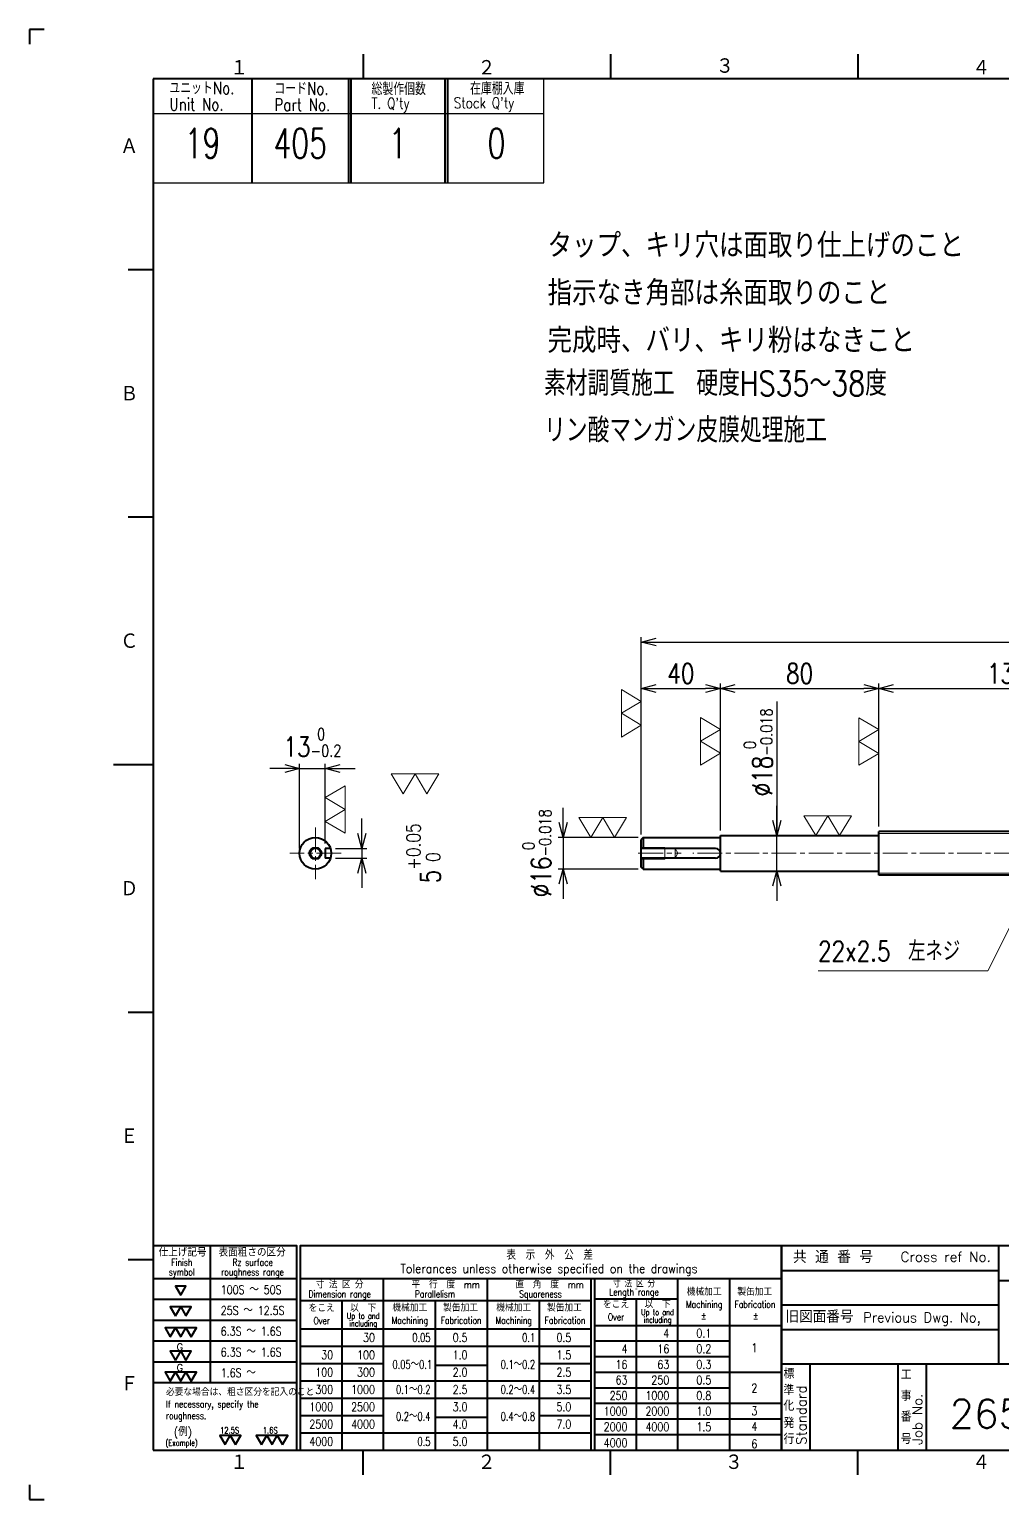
# Model space of a CAD drawing. Header units: millimetres. Extents: x 0 to 1050, y 0 to 742.
# Drawn here: x 0 to 492, y 0 to 742 of the extents above; entities that cross this region are included whole.
import ezdxf
from ezdxf.enums import TextEntityAlignment as Align

# ---------------------------------------------------------------- set-up
doc = ezdxf.new("R2010")
doc.units = ezdxf.units.MM
doc.header["$LTSCALE"] = 2.5
doc.linetypes.add('GEN7A', pattern=[7.5, 5, -0.75, 1, -0.75])
doc.linetypes.add('HIDDEN2', pattern=[3.5, 2, -1.5])
doc.layers.get('0').update_dxf_attribs({"lineweight": 20})
doc.layers.get('DEFPOINTS').update_dxf_attribs({"color": 253})
for name, color, linetype, lineweight in [('2', 5, 'Continuous', 40), ('3A', 6, 'HIDDEN2', 20), ('4', 3, 'Continuous', 13), ('5', 3, 'Continuous', 13), ('6', 7, 'Continuous', 50), ('7A', 4, 'GEN7A', 13), ('8', 1, 'Continuous', 13), ('WAKU', 7, 'Continuous', 40)]:
    doc.layers.add(name, color=color, linetype=linetype, lineweight=lineweight)
doc.layers.add('RAHM2', color=1, linetype='Continuous')
doc.styles.add('DIMENSION', font='romans.shx', dxfattribs={"width": 0.8, "bigfont": 'extfont2.shx'})
doc.styles.get("Standard").update_dxf_attribs({"font": 'romans.shx', "width": 0.8, "bigfont": 'extfont2.shx'})
doc.dimstyles.new('GEN-ISO$0', dxfattribs={"dimtxt": 4, "dimasz": 3, "dimexe": 1, "dimexo": 1, "dimgap": 1, "dimtad": 3, "dimrnd": 0.01, "dimdsep": 46, "dimtxsty": 'Standard', "dimblk": 'OPEN30', "dimcen": 0, "dimclrt": 7, "dimazin": 2, "dimtp": 0.1, "dimtm": 0.1, "dimtfac": 0.6, "dimtmove": 2, "dimatfit": 3, "dimldrblk": 'OPEN30', "dimfxl": 1, "dimarcsym": 0})

# ---------------------------------------------------------------- blocks, each defined once
blk = doc.blocks.new('注釈')
at = {"layer": '6', "width": 0.9}
for s, p in [('タップ、キリ穴は面取り仕上げのこと', (0, 19.2)), ('指示なき角部は糸面取りのこと', (0, 9.6)), ('完成時、バリ、キリ粉はなきこと', (0, 0))]:
    blk.add_text(s, height=5, dxfattribs=at).set_placement(p)
blk = doc.blocks.new('A3部品図')
at = {"layer": 'WAKU', "color": 5, "linetype": 'Continuous'}
for p, q in [((3, 297), (0, 297)), ((0, 297), (0, 294)), ((67.5, 292), (67.5, 287)), ((117.5, 292), (117.5, 287)), ((167.5, 292), (167.5, 287)), ((410, 287), (25, 287)), ((25, 287), (25, 10)), ((20, 248.5), (25, 248.5)), ((20, 198.5), (25, 198.5)), ((17, 148.5), (25, 148.5)), ((20, 98.5), (25, 98.5)), ((20, 48.5), (25, 48.5)), ((25, 10), (410, 10)), ((67.5, 5), (67.5, 10)), ((117.5, 5), (117.5, 10)), ((167.5, 5), (167.5, 10)), ((0, 3), (0, 0)), ((0, 0), (3, 0))]:
    blk.add_line(p, q, dxfattribs=at)
at = {"layer": 'WAKU', "color": 7, "linetype": 'Continuous'}
for p, q in [((36.55, 51.26), (36.55, 23.66)), ((25, 44.66), (54.05, 44.66)), ((54.75, 44.66), (152.05, 44.66)), ((71.55, 44.66), (71.55, 10)), ((92.55, 44.66), (92.55, 10)), ((113.55, 10), (113.55, 44.66)), ((114.25, 44.66), (114.25, 10)), ((131.05, 44.66), (131.05, 10)), ((141.55, 44.66), (141.55, 10)), ((122.65, 42.56), (122.65, 42.54)), ((54.75, 40.21), (113.55, 40.21)), ((63.15, 40.21), (63.15, 10)), ((82.05, 40.21), (82.05, 10)), ((103.05, 40.21), (103.05, 10)), ((114.25, 40.56), (131.05, 40.56)), ((122.65, 40.56), (122.65, 10)), ((54.75, 34.5), (113.55, 34.5)), ((114.25, 35.2), (152.05, 35.2)), ((25, 23.66), (54.05, 23.66))]:
    blk.add_line(p, q, dxfattribs=at)
at = {"layer": 'WAKU', "color": 3}
for p, q in [((25, 40.46), (54.05, 40.46)), ((25, 36.26), (54.05, 36.26)), ((25, 32.06), (54.05, 32.06)), ((54.75, 31), (113.55, 31)), ((114.25, 32.05), (141.55, 32.05)), ((25, 27.86), (54.05, 27.86)), ((54.75, 27.5), (71.55, 27.5)), ((82.05, 27.15), (92.55, 27.15)), ((114.25, 28.9), (141.55, 28.9)), ((54.75, 24), (113.55, 24)), ((114.25, 25.75), (152.05, 25.75)), ((54.75, 20.5), (113.55, 20.5)), ((114.25, 19.45), (152.05, 19.45)), ((54.75, 17), (71.55, 17)), ((82.05, 16.65), (92.55, 16.65)), ((114.25, 16.3), (152.05, 16.3)), ((54.75, 13.5), (113.55, 13.5)), ((114.25, 13.15), (152.05, 13.15))]:
    blk.add_line(p, q, dxfattribs=at)
at = {"layer": 'WAKU'}
for p, q in [((103.05, 27.5), (113.55, 27.5)), ((114.25, 22.6), (141.55, 22.6)), ((103.05, 17), (113.55, 17))]:
    blk.add_line(p, q, dxfattribs=at)
for points in [[(25, 10), (54.05, 10), (54.05, 51.26), (25, 51.26)], [(54.75, 10), (152.05, 10), (152.05, 51.26), (54.75, 51.26)]]:
    blk.add_lwpolyline(points, close=True, dxfattribs=at)
at = {"layer": 'WAKU', "color": 7, "linetype": 'Continuous'}
for points in [[(30.6, 41.29), (31.66, 43.12), (29.54, 43.12), (30.6, 41.29)], [(29.54, 37.09), (30.6, 38.92), (28.48, 38.92), (29.54, 37.09)], [(31.66, 37.09), (32.72, 38.92), (30.6, 38.92), (31.66, 37.09)], [(28.48, 32.89), (29.54, 34.72), (27.42, 34.72), (28.48, 32.89)], [(30.6, 32.89), (31.66, 34.72), (29.54, 34.72), (30.6, 32.89)], [(32.72, 32.89), (33.78, 34.72), (31.66, 34.72), (32.72, 32.89)], [(29.54, 28.12), (30.6, 29.96), (28.48, 29.96), (29.54, 28.12)], [(31.66, 28.12), (32.72, 29.96), (30.6, 29.96), (31.66, 28.12)], [(28.48, 23.92), (29.54, 25.76), (27.42, 25.76), (28.48, 23.92)], [(30.6, 23.92), (31.66, 25.76), (29.54, 25.76), (30.6, 23.92)], [(32.72, 23.92), (33.78, 25.76), (31.66, 25.76), (32.72, 23.92)], [(39.56, 11.14), (40.62, 12.98), (38.49, 12.98), (39.56, 11.14)], [(41.68, 11.14), (42.74, 12.98), (40.62, 12.98), (41.68, 11.14)], [(46.93, 11.14), (47.99, 12.98), (45.87, 12.98), (46.93, 11.14)], [(49.06, 11.14), (50.12, 12.98), (47.99, 12.98), (49.06, 11.14)], [(51.18, 11.14), (52.24, 12.98), (50.12, 12.98), (51.18, 11.14)]]:
    blk.add_lwpolyline(points, close=True, dxfattribs=at)
at = {"layer": 'WAKU'}
blk.add_blockref('注釈', (104.75, 231.65), dxfattribs=at)
at = {"layer": 'WAKU', "color": 5, "linetype": 'Continuous'}
blk.add_text('３', height=3.31, dxfattribs=at).set_placement((140.6, 289.58), align=Align.MIDDLE)
for s, p in [('１', (40.6, 287.58)), ('２', (90.6, 287.58)), ('４', (190.6, 287.58)), ('Ａ', (18.36, 271.74)), ('Ｂ', (18.36, 221.74)), ('Ｃ', (18.36, 171.74)), ('Ｄ', (18.36, 121.74)), ('Ｅ', (18.36, 71.74)), ('Ｆ', (18.36, 21.74)), ('１', (40.6, 5.87)), ('２', (90.6, 5.87)), ('３', (140.6, 5.87)), ('４', (190.6, 5.87))]:
    blk.add_text(s, height=3.31, dxfattribs=at).set_placement(p)
at = {"layer": 'WAKU', "color": 7, "linetype": 'Continuous'}
for s, height, width, p in [('仕上げ記号', 1.54, 0.9, (30.97, 49.13)), ('表面粗さの区分', 1.54, 0.9, (45.03, 49.13)), ('Finish', 1.4, 0.8, (30.82, 47.24)), ('Rz surface', 1.4, 0.8, (45.12, 47.24)), ('Tolerances unless otherwise specified on the drawings', 1.8, 0.9, (105.02, 45.77)), ('表\u3000示\u3000外\u3000公\u3000差', 1.8, 0.9, (105.18, 48.48)), ('symbol', 1.4, 0.8, (30.82, 45.27)), ('roughness range', 1.4, 0.8, (45.12, 45.27)), ('Dimension range', 1.4, 0.8, (62.73, 40.86)), ('寸 法 区 分', 1.4, 0.9, (62.73, 42.71)), ('Parallelism', 1.4, 0.8, (81.99, 40.86)), ('平\u3000行\u3000度\u3000mm', 1.4, 0.9, (84.16, 42.71)), ('Squareness', 1.4, 0.8, (103.32, 40.86)), ('直\u3000角\u3000度\u3000mm', 1.4, 0.9, (105.16, 42.71)), ('Length range', 1.4, 0.8, (122.23, 41.21)), ('寸 法 区 分', 1.4, 0.8, (122.23, 42.89)), ('機械加工', 1.4, 0.9, (136.41, 41.24)), ('製缶加工', 1.4, 0.9, (146.64, 41.24)), ('をこえ', 1.4, 0.9, (59.09, 37.95)), ('以\u3000下', 1.4, 0.9, (67.49, 37.95)), ('機械加工', 1.4, 0.9, (76.91, 38.02)), ('製缶加工', 1.4, 0.9, (87.16, 38.02)), ('機械加工', 1.4, 0.9, (97.91, 38.02)), ('製缶加工', 1.4, 0.9, (108.16, 38.02)), ('をこえ', 1.4, 0.9, (118.59, 38.7)), ('以\u3000下', 1.4, 0.9, (126.99, 38.7)), ('Machining', 1.4, 0.8, (136.41, 38.72)), ('Fabrication', 1.4, 0.8, (146.68, 38.72)), ('Over', 1.4, 0.8, (59.09, 35.42)), ('Up to and', 1.2, 0.8, (67.48, 36.5)), ('including', 1.2, 0.8, (67.49, 34.98)), ('Machining', 1.4, 0.8, (76.91, 35.49)), ('Fabrication', 1.4, 0.8, (87.28, 35.49)), ('Machining', 1.4, 0.8, (97.91, 35.49)), ('Fabrication', 1.4, 0.8, (108.28, 35.49)), ('Over', 1.4, 0.8, (118.59, 36.17)), ('Up to and', 1.2, 0.8, (126.98, 37.25)), ('including', 1.2, 0.8, (126.99, 35.73)), ('%%P', 1.4, 0.9, (136.33, 36.46)), ('%%P', 1.4, 0.9, (146.83, 36.46))]:
    blk.add_text(s, height=height, dxfattribs=dict(at, width=width)).set_placement(p, align=Align.CENTER)
for s, height, width, p in [('100S ～ 50S', 1.75, 0.8, (38.69, 41.52)), ('25S ～ 12.5S', 1.75, 0.8, (38.69, 37.32)), ('6.3S ～ 1.6S', 1.75, 0.8, (38.69, 33.12)), ('0.1', 1.75, 0.8, (134.84, 32.73)), ('6.3S ～ 1.6S', 1.75, 0.8, (38.69, 28.92)), ('0.2', 1.75, 0.8, (134.84, 29.58)), ('1', 1.75, 0.8, (145.97, 29.81)), ('0.3', 1.75, 0.8, (134.84, 26.43)), ('1.6S ～ ', 1.75, 0.8, (38.69, 24.72)), ('0.5', 1.75, 0.8, (134.84, 23.28)), ('必要な場合は、粗さ区分を記入のこと', 1.4, 0.9, (27.61, 20.99)), ('0.8', 1.75, 0.8, (134.84, 20.13)), ('2', 1.75, 0.8, (145.97, 21.65)), ('If necessary, specify the', 1.4, 0.8, (27.61, 18.58)), ('1.0', 1.75, 0.8, (134.84, 16.98)), ('3', 1.75, 0.8, (145.97, 17.04)), ('roughness.', 1.4, 0.8, (27.61, 16.26)), ('1.5', 1.75, 0.8, (134.84, 13.83)), ('4', 1.75, 0.8, (145.97, 13.89)), ('(Example)', 1.2, 0.8, (27.53, 10.87)), ('(例)', 1.6, 0.9, (29.2, 12.85)), ('12.5S', 1.26, 0.8, (38.53, 13.36)), ('1.6S', 1.26, 0.8, (47.18, 13.36)), ('6', 1.75, 0.8, (145.97, 10.39))]:
    blk.add_text(s, height=height, dxfattribs=dict(at, width=width)).set_placement(p)
for s, width, p in [('30', 0.8, (69.85, 31.85)), ('0.05', 0.7, (81.08, 31.85)), ('0.5', 0.8, (88.56, 31.85)), ('0.1', 0.7, (102.24, 31.85)), ('0.5', 0.8, (109.56, 31.85)), ('4', 0.8, (129.35, 32.73)), ('30', 0.8, (61.4, 28.35)), ('100', 0.8, (69.85, 28.35)), ('1.0', 0.8, (88.56, 28.35)), ('1.5', 0.8, (109.56, 28.35)), ('4', 0.8, (120.9, 29.58)), ('16', 0.8, (129.35, 29.58)), ('0.05～0.1', 0.7, (81.41, 26.42)), ('0.1～0.2', 0.7, (102.24, 26.42)), ('16', 0.8, (120.9, 26.43)), ('63', 0.8, (129.35, 26.43)), ('100', 0.8, (61.4, 24.85)), ('300', 0.8, (69.85, 24.85)), ('2.0', 0.8, (88.56, 24.85)), ('2.5', 0.8, (109.56, 24.85)), ('63', 0.8, (120.9, 23.28)), ('250', 0.8, (129.35, 23.28)), ('300', 0.8, (61.4, 21.35)), ('1000', 0.8, (69.85, 21.35)), ('0.1～0.2', 0.7, (81.08, 21.35)), ('2.5', 0.8, (88.56, 21.35)), ('0.2～0.4', 0.7, (102.24, 21.35)), ('3.5', 0.8, (109.56, 21.35)), ('250', 0.8, (120.9, 20.13)), ('1000', 0.8, (129.35, 20.13)), ('1000', 0.8, (61.4, 17.85)), ('2500', 0.8, (69.85, 17.85)), ('3.0', 0.8, (88.56, 17.85)), ('5.0', 0.8, (109.56, 17.85)), ('1000', 0.8, (120.9, 16.98)), ('2000', 0.8, (129.35, 16.98)), ('2500', 0.8, (61.4, 14.35)), ('4000', 0.8, (69.85, 14.35)), ('0.2～0.4', 0.7, (81.08, 15.93)), ('4.0', 0.8, (88.56, 14.35)), ('0.4～0.8', 0.7, (102.24, 15.93)), ('7.0', 0.8, (109.56, 14.35)), ('2000', 0.8, (120.9, 13.83)), ('4000', 0.8, (129.35, 13.83)), ('4000', 0.8, (61.4, 10.85)), ('0.5', 0.7, (81.08, 10.85)), ('5.0', 0.8, (88.56, 10.85)), ('4000', 0.8, (120.9, 10.58))]:
    blk.add_text(s, height=1.75, dxfattribs=dict(at, width=width)).set_placement(p, align=Align.RIGHT)
for p in [(31.04, 30.15), (31.04, 25.95)]:
    blk.add_text('G', height=1.4, dxfattribs=at).set_placement(p, align=Align.RIGHT)
blk = doc.blocks.new('A3表題欄')
at = {"layer": 'RAHM2', "color": 5, "linetype": 'Continuous'}
for p, q in [((-306, 256), (-306, 277)), ((-385, 256), (-345.5, 256)), ((-345.5, 256), (-306, 256))]:
    blk.add_line(p, q, dxfattribs=at)
at = {"layer": 'RAHM2', "color": 7, "linetype": 'Continuous'}
for p, q in [((-385, 270), (-345.5, 270)), ((-345.5, 270), (-306, 270))]:
    blk.add_line(p, q, dxfattribs=at)
at = {"layer": 'WAKU', "linetype": 'Continuous'}
for p, q in [((-365, 277), (-365, 256)), ((-345.5, 277), (-345.5, 256)), ((-345, 277), (-345, 256)), ((-326, 277), (-326, 256)), ((-325.5, 277), (-325.5, 256))]:
    blk.add_line(p, q, dxfattribs=at)
at = {"layer": 'WAKU'}
for p, q in [((-75, 47.26), (0, 47.26)), ((-75, 41.26), (-75, 47.26)), ((-63, 47.26), (-63, 41.26)), ((-43.2, 47.26), (-43.2, 41.26)), ((-14.4, 47.26), (-14.4, 41.26)), ((-214.07, 41.26), (-214.07, 17.42)), ((-199.45, 41.26), (-199.45, 0)), ((-184.82, 41.26), (-184.82, 17.42)), ((-170.2, 41.26), (-170.2, 17.42)), ((-155.57, 41.26), (-155.57, 17.42)), ((-140.95, 41.26), (-140.95, 17.42)), ((-111.7, 41.26), (-111.7, 0)), ((-257.95, 36.26), (-214.07, 36.26)), ((-214.07, 34.26), (0, 34.26)), ((-140.95, 34.26), (-140.95, 17.42)), ((-111.7, 34.26), (-111.7, 34.26)), ((-100.83, 34.26), (-100.83, 17.42)), ((-257.95, 29.34), (-214.07, 29.34)), ((-257.95, 24.34), (-214.07, 24.34)), ((-92.27, 26.35), (-8.97, 26.35)), ((-257.95, 17.42), (0, 17.42)), ((-252.23, 17.42), (-252.23, 0)), ((-234.41, 17.42), (-234.41, 0)), ((-228.7, 17.42), (-228.7, 0)), ((-162.27, 17.42), (-162.27, 0)), ((-145.41, 17.42), (-145.41, 12.42)), ((-96.17, 17.42), (-96.17, 0)), ((-75.85, 17.42), (-75.85, 12.42)), ((-59, 17.42), (-59, 12.42)), ((-33.71, 17.42), (-33.71, 12.42)), ((-25.28, 17.42), (-25.28, 12.42)), ((-199.45, 12.42), (-111.7, 12.42)), ((-96.17, 12.42), (0, 12.42))]:
    blk.add_line(p, q, dxfattribs=at)
at = {"layer": 'WAKU', "color": 7, "linetype": 'Continuous'}
for p, q in [((-8.43, 0), (-8.43, 17.42)), ((-7.93, 0), (-7.93, 17.42))]:
    blk.add_line(p, q, dxfattribs=at)
at = {"layer": 'WAKU', "color": 5}
blk.add_lwpolyline([(0, 41.26), (-257.95, 41.26), (-257.95, 0)], dxfattribs=at)
at = {"layer": 'WAKU'}
for points in [[(-107.98, 35.4), (-106.78, 35.4), (-106.78, 36.01)], [(-107.98, 35.58), (-107.03, 35.58), (-107.03, 35.91)], [(-107.28, 35.82), (-107.28, 35.75), (-107.98, 35.75), (-107.98, 35.4)], [(-106.38, 37.51), (-106.38, 35.4), (-105.08, 35.4), (-105.08, 37.51), (-106.38, 37.51)], [(-106.23, 37.36), (-106.23, 36.53), (-105.23, 36.53), (-105.23, 37.36), (-106.23, 37.36)], [(-105.23, 36.38), (-105.23, 35.55), (-106.23, 35.55), (-106.23, 36.38), (-105.23, 36.38)], [(-104.68, 35.98), (-104.68, 35.4), (-103.42, 35.4), (-103.42, 35.75), (-104.15, 35.75), (-104.15, 35.8)], [(-104.43, 35.87), (-104.43, 35.58), (-103.42, 35.58)]]:
    blk.add_lwpolyline(points, dxfattribs=at)
for radius, start, end in [(2.5, 308.2706, 230.8952), (2.28, 303.9949, 234.4013), (2.06, 299.8294, 238.4756)]:
    blk.add_arc((-105.7, 37.76), radius, start, end, dxfattribs=at)
at = {"layer": 'RAHM2', "color": 7, "linetype": 'Continuous', "width": 0.8}
for s, height, p in [('ユニットNo.', 2.5, (-381.71, 273.92)), ('コードNo.', 2.5, (-360.48, 273.81)), ('総製作個数', 2.5, (-340.84, 273.72)), ('在庫棚入庫', 2.5, (-320.92, 273.82)), ('Unit No.', 2.5, (-381.71, 270.64)), ("Stock Q'ty", 2.2, (-324.2, 271.06)), ('Part No.', 2.5, (-360.48, 270.53)), ("T. Q'ty", 2.2, (-340.84, 270.96))]:
    blk.add_text(s, height=height, dxfattribs=at).set_placement(p)
at = {"layer": 'WAKU'}
for s, height, p in [('符号', 2.5, (-71.83, 44.63)), ('年月日', 2.5, (-59.51, 44.4)), ('設計訂正書No.', 2.5, (-41.71, 44.44)), ('担当', 2.5, (-10.5, 44.44)), ('Amd.', 2, (-71.83, 42.2)), ('Y/M/D', 2, (-59.51, 41.97)), ('Design Chg No.', 2, (-41.71, 42.01)), ('Name', 2, (-10.5, 42.01)), ('旧図面番号', 2.5, (-257.15, 25.71)), ('標', 2, (-257.56, 14.43)), ('工', 2, (-233.85, 14.24)), ('機種', 2.4, (-89.92, 14.76)), ('ユニット', 2.4, (-73.61, 14.96)), ('部 品', 2.4, (-51.07, 14.79)), ('特性', 2.4, (-32.45, 14.78)), ('派 生', 2.4, (-20.35, 14.72)), ('準', 2, (-257.56, 11.11)), ('事', 2, (-233.85, 9.93)), ('Unit No.', 1.7, (-72.61, 12.76)), ('Part No.', 1.7, (-52.19, 12.76)), ('Dir.', 1.7, (-31.91, 12.76)), ('Branch', 1.7, (-21.72, 12.76)), ('化', 2, (-257.56, 7.95)), ('発', 2, (-257.56, 4.47)), ('番', 2, (-233.85, 5.76)), ('行', 2, (-257.56, 1.24)), ('号', 2, (-233.85, 1.24))]:
    blk.add_text(s, height=height, dxfattribs=at).set_placement(p)
for s, height, p in [('共 通 番 号', 2.5, (-247.55, 39.14)), ('Cross ref No.', 2, (-224.77, 39.04))]:
    blk.add_text(s, height=height, dxfattribs=at).set_placement(p, align=Align.MIDDLE)
for s, height, width, p in [('承 認', 3, 0.7, (-206.82, 39.35)), ('照  査', 3, 0.7, (-192.2, 39.35)), ('設  計', 3, 0.7, (-177.57, 39.35)), ('作  成', 3, 0.7, (-162.95, 39.35)), ('尺  度', 3, 0.7, (-148.33, 39.35)), ('APPROVED', 1.8, 0.8, (-206.82, 35.85)), ('CHECKED', 1.8, 0.8, (-192.2, 35.85)), ('DESIGNED', 1.8, 0.8, (-177.57, 35.85)), ('DRAWN', 1.8, 0.8, (-162.95, 35.85)), ('SCALE', 1.8, 0.8, (-148.33, 35.85)), ('DWG.No.', 2.5, 0.8, (-104.59, 4.96))]:
    blk.add_text(s, height=height, dxfattribs=dict(at, width=width)).set_placement(p, align=Align.MIDDLE)
for s, height, width, p in [('作成年月日', 3, 0.7, (-132.51, 37.82)), ('Kusakabe Electric ＆ Machinery Co.,Ltd.', 3.3108, 0.5, (-64.44, 36.19)), ('Y/M/D', 1.8, 0.8, (-129.21, 34.87)), ('名 称', 3, 0.7, (-108.94, 27.33)), ('Previous Dwg. No,', 2, 0.97, (-241.46, 25.8)), ('TITLE', 2.5, 0.8, (-110.82, 21.25)), ('標準図番号', 3, 0.7, (-197.74, 13.44)), ('Std. No.', 2.5, 0.7, (-182.77, 13.44)), ('機器記号', 2.5, 0.7, (-157.35, 14.77)), ('ユニット記号', 2.5, 0.7, (-134.86, 14.85)), ('Unit Code', 2, 0.7, (-134.55, 12.83)), ('Mach. code', 2, 0.7, (-160.14, 12.83)), ('図面番号', 3, 0.7, (-109.85, 10.37)), ('Machine Type', 1.7, 0.9, (-94.85, 13.05))]:
    blk.add_text(s, height=height, dxfattribs=dict(at, width=width)).set_placement(p)
at = {"layer": 'WAKU', "width": 0.844147}
blk.add_text('日下部電機株式会社', height=3.311, dxfattribs=at).set_placement((-99.65, 36.06), (-70.21, 36.06), align=Align.FIT)
at = {"layer": 'WAKU', "color": 7, "linetype": 'Continuous', "width": 0.7}
blk.add_text('訂正符号', height=2, dxfattribs=at).set_placement((-6.99, 15.16))
at = {"layer": 'WAKU'}
for s, p in [('Standard', (-252.93, 1.05)), ('Job No.', (-229.5, 1.05))]:
    blk.add_text(s, height=2, rotation=90, dxfattribs=at).set_placement(p)
at = {"layer": 'WAKU', "color": 7, "linetype": 'Continuous'}
blk.add_text('Amd.', height=1.7, dxfattribs=at).set_placement((-6.26, 12.76))
at = {"layer": 'WAKU', "linetype": 'Continuous', "width": 0.7}
for tag, p in [('GEN-TITLE-UN', (-375, 264.01)), ('GEN-TITLE-PT', (-355.25, 264)), ('GEN-TITLE-QT', (-335.51, 264)), ('GEN-TITLE-STO', (-315.57, 264))]:
    blk.add_attdef(tag, text='', height=6, dxfattribs=at).set_placement(p, align=Align.MIDDLE)
at = {"layer": 'WAKU'}
for tag, height, width, p in [('GEN-TITLE-CRO', 4, 0.8, (-236.01, 32.8)), ('HEADER1', 5, 0.9, (-50.88, 30.15)), ('GEN-TITLE-SCA', 4, 0.85, (-148.21, 25.85)), ('HEADER2', 6, 0.9, (-51.11, 21.68)), ('GEN-TITLE-PRE', 4, 0.8, (-236.01, 20.88))]:
    blk.add_attdef(tag, text='', height=height, dxfattribs=dict(at, width=width)).set_placement(p, align=Align.MIDDLE)
for tag, p in [('GEN-TITLE-APP｛3.4｝', (-206.8, 26.09)), ('GEN-TITLE-CHE｛3.4｝', (-192.17, 26.09)), ('GEN-TITLE-DES｛3.4｝', (-177.55, 26.09)), ('GEN-TITLE-DRA｛3.4｝', (-162.93, 26.09))]:
    blk.add_attdef(tag, text='', height=4, dxfattribs=at).set_placement(p, align=Align.MIDDLE)
at = {"layer": 'WAKU', "width": 0.7}
blk.add_attdef('GEN-TITLE-DAT', text='', height=3.5, dxfattribs=at).set_placement((-126.36, 24.1), align=Align.CENTER)
blk.add_attdef('GEN-TITLE-DAT1{4.4}', text='', height=3.5, dxfattribs=at).set_placement((-243.52, 8.71), align=Align.MIDDLE_CENTER)
at = {"layer": 'WAKU', "color": 5}
blk.add_attdef('HEADER6', text='', height=5.8, dxfattribs=at).set_placement((-214.07, 2.7), align=Align.BOTTOM_CENTER)
at = {"layer": 'WAKU', "style": 'DIMENSION', "width": 1.2}
blk.add_attdef('HEADER13', text='', height=7.02, dxfattribs=at).set_placement((-196.44, 6.21), align=Align.MIDDLE_LEFT)
at = {"layer": 'WAKU', "color": 5, "style": 'DIMENSION', "width": 1.2}
for tag, p in [('HEADER12', (-160.55, 6.21)), ('GEN-TITLE-DWG', (-93.21, 6.21))]:
    blk.add_attdef(tag, text='', height=7.02, dxfattribs=at).set_placement(p, align=Align.MIDDLE_LEFT)
at = {"layer": 'WAKU', "color": 5, "style": 'DIMENSION'}
blk.add_attdef('GEN-TITLE-Amd', text='', height=7.02, dxfattribs=at).set_placement((-3.96, 6.21), align=Align.MIDDLE)
blk = doc.blocks.new('_Open30')
at = {"color": 0, "linetype": 'ByBlock', "lineweight": -2}
for p, q in [((-1, 0.268), (0, 0)), ((0, 0), (-1, -0.268)), ((0, 0), (-1, 0))]:
    blk.add_line(p, q, dxfattribs=at)
blk = doc.blocks.new('*D7')
at = {"layer": '5', "color": 0, "lineweight": -2, "transparency": 16777216}
for p, q in [((349.22, 337.91), (349.22, 412.2)), ((356.72, 409.7), (421.72, 409.7)), ((429.22, 339.91), (429.22, 412.2))]:
    blk.add_line(p, q, dxfattribs=at)
at = {"layer": 'DEFPOINTS', "color": 0, "transparency": 16777216}
for p in [(429.22, 409.7), (349.22, 335.41), (429.22, 337.41)]:
    blk.add_point(p, dxfattribs=at)
at = {"layer": '5', "color": 0, "lineweight": -2, "transparency": 16777216, "xscale": 7.5, "yscale": 7.5, "zscale": 7.5, "rotation": 180}
blk.add_blockref('_Open30', (349.22, 409.7), dxfattribs=at)
at = {"layer": '5', "color": 0, "lineweight": -2, "transparency": 16777216, "xscale": 7.5, "yscale": 7.5, "zscale": 7.5}
blk.add_blockref('_Open30', (429.22, 409.7), dxfattribs=at)
at = {"layer": '5', "color": 7, "transparency": 16777216, "insert": (389.22, 417.2), "char_height": 10, "attachment_point": 5}
blk.add_mtext('80', dxfattribs=at)
blk = doc.blocks.new('*D8')
at = {"layer": '5', "color": 0, "lineweight": -2, "transparency": 16777216}
for p, q in [((429.22, 339.91), (429.22, 412.2)), ((436.72, 409.7), (551.72, 409.7)), ((559.22, 340.41), (559.22, 412.2))]:
    blk.add_line(p, q, dxfattribs=at)
at = {"layer": 'DEFPOINTS', "color": 0, "transparency": 16777216}
for p in [(559.22, 409.7), (429.22, 337.41), (559.22, 337.91)]:
    blk.add_point(p, dxfattribs=at)
at = {"layer": '5', "color": 0, "lineweight": -2, "transparency": 16777216, "xscale": 7.5, "yscale": 7.5, "zscale": 7.5, "rotation": 180}
blk.add_blockref('_Open30', (429.22, 409.7), dxfattribs=at)
at = {"layer": '5', "color": 0, "lineweight": -2, "transparency": 16777216, "xscale": 7.5, "yscale": 7.5, "zscale": 7.5}
blk.add_blockref('_Open30', (559.22, 409.7), dxfattribs=at)
at = {"layer": '5', "color": 7, "transparency": 16777216, "insert": (494.22, 417.2), "char_height": 10, "attachment_point": 5}
blk.add_mtext('130', dxfattribs=at)
blk = doc.blocks.new('*S22')
at = {"layer": '5', "linetype": 'Continuous'}
for p, q in [((508.64, 315.41), (503.49, 309.6)), ((505.29, 308.7), (508.64, 315.41)), ((507.09, 307.8), (508.64, 315.41))]:
    blk.add_line(p, q, dxfattribs=at)
at = {"layer": '5'}
for p, q in [((484.44, 267.01), (505.29, 308.7)), ((398.56, 267.01), (484.44, 267.01))]:
    blk.add_line(p, q, dxfattribs=at)
at = {"layer": '5', "color": 7, "insert": (398.56, 272.01), "char_height": 10, "attachment_point": 7}
blk.add_mtext('22x2.5\u3000左ネジ', dxfattribs=at)
blk = doc.blocks.new('*D12')
at = {"layer": '5', "color": 0, "lineweight": -2, "transparency": 16777216}
for p, q in [((309.22, 335.91), (309.22, 435.61)), ((316.72, 433.11), (891.72, 433.11)), ((899.22, 336.91), (899.22, 435.61))]:
    blk.add_line(p, q, dxfattribs=at)
at = {"layer": 'DEFPOINTS', "color": 0, "transparency": 16777216}
for p in [(899.22, 433.11), (899.22, 334.41), (309.22, 333.41)]:
    blk.add_point(p, dxfattribs=at)
at = {"layer": '5', "color": 0, "lineweight": -2, "transparency": 16777216, "xscale": 7.5, "yscale": 7.5, "zscale": 7.5, "rotation": 180}
blk.add_blockref('_Open30', (309.22, 433.11), dxfattribs=at)
at = {"layer": '5', "color": 0, "lineweight": -2, "transparency": 16777216, "xscale": 7.5, "yscale": 7.5, "zscale": 7.5}
blk.add_blockref('_Open30', (899.22, 433.11), dxfattribs=at)
at = {"layer": '5', "color": 7, "transparency": 16777216, "insert": (604.22, 440.61), "char_height": 10, "attachment_point": 5}
blk.add_mtext('590', dxfattribs=at)
blk = doc.blocks.new('k yi')
at = {"layer": '8'}
for p, q in [((-2.4, 4), (7.2, 4)), ((-2.4, 4), (0, 0)), ((2.4, 4), (0, 0)), ((4.8, 0), (2.4, 4)), ((7.2, 4), (4.8, 0))]:
    blk.add_line(p, q, dxfattribs=at)
blk = doc.blocks.new('*D14')
at = {"layer": '5', "color": 0, "lineweight": -2, "transparency": 16777216}
for p, q in [((269.7, 341.91), (269.7, 349.41)), ((307.72, 334.41), (267.2, 334.41)), ((269.7, 334.41), (269.7, 318.41)), ((307.72, 318.41), (267.2, 318.41)), ((269.7, 310.91), (269.7, 303.41))]:
    blk.add_line(p, q, dxfattribs=at)
at = {"layer": 'DEFPOINTS', "color": 0, "transparency": 16777216}
for p in [(310.22, 334.41), (269.7, 318.41), (310.22, 318.41)]:
    blk.add_point(p, dxfattribs=at)
at = {"layer": '5', "color": 0, "lineweight": -2, "transparency": 16777216, "xscale": 7.5, "yscale": 7.5, "zscale": 7.5}
for p, rotation in [((269.7, 334.41), 270), ((269.7, 318.41), 90)]:
    blk.add_blockref('_Open30', p, dxfattribs=dict(at, rotation=rotation))
at = {"layer": '5', "color": 7, "transparency": 16777216, "insert": (256.45, 326.41), "char_height": 10, "attachment_point": 5, "rotation": 90}
blk.add_mtext('%%C16{\\H6.000000;\\S 0^ -0.018;}', dxfattribs=at)
blk = doc.blocks.new('*D15')
at = {"layer": '5', "color": 0, "lineweight": -2, "transparency": 16777216}
for p, q in [((377.77, 403), (377.77, 335.41)), ((377.77, 342.91), (377.77, 350.41)), ((381.1, 335.41), (375.27, 335.41)), ((377.77, 317.41), (377.77, 335.41)), ((377.77, 317.41), (377.77, 335.41)), ((381.1, 317.41), (375.27, 317.41)), ((377.77, 309.91), (377.77, 302.41))]:
    blk.add_line(p, q, dxfattribs=at)
at = {"layer": 'DEFPOINTS', "color": 0, "transparency": 16777216}
for p in [(377.77, 335.41), (383.6, 335.41), (383.6, 317.41)]:
    blk.add_point(p, dxfattribs=at)
at = {"layer": '5', "color": 0, "lineweight": -2, "transparency": 16777216, "xscale": 7.5, "yscale": 7.5, "zscale": 7.5}
for p, rotation in [((377.77, 335.41), 270), ((377.77, 317.41), 90)]:
    blk.add_blockref('_Open30', p, dxfattribs=dict(at, rotation=rotation))
at = {"layer": '5', "color": 7, "transparency": 16777216, "insert": (368.27, 377.37), "char_height": 10, "attachment_point": 5, "rotation": 90}
blk.add_mtext('%%C18{\\H6.000000;\\S 0^ -0.018;}', dxfattribs=at)
blk = doc.blocks.new('A$C50407F9A')
at = {"layer": '8'}
for p, q in [((6, 0), (0, 10)), ((12, 10), (0, 10)), ((12, 10), (6, 0))]:
    blk.add_line(p, q, dxfattribs=at)
blk = doc.blocks.new('*D19')
at = {"layer": '5', "color": 0, "lineweight": -2, "transparency": 16777216}
for p, q in [((168.05, 336.41), (168.05, 343.91)), ((154.66, 328.91), (170.55, 328.91)), ((168.05, 328.91), (168.05, 323.91)), ((154.66, 323.91), (170.55, 323.91)), ((168.05, 316.41), (168.05, 308.91))]:
    blk.add_line(p, q, dxfattribs=at)
at = {"layer": 'DEFPOINTS', "color": 0, "transparency": 16777216}
for p in [(152.16, 328.91), (152.16, 323.91), (168.05, 323.91)]:
    blk.add_point(p, dxfattribs=at)
at = {"layer": '5', "color": 0, "lineweight": -2, "transparency": 16777216, "xscale": 7.5, "yscale": 7.5, "zscale": 7.5}
for p, rotation in [((168.05, 328.91), 270), ((168.05, 323.91), 90)]:
    blk.add_blockref('_Open30', p, dxfattribs=dict(at, rotation=rotation))
at = {"layer": '5', "color": 7, "transparency": 16777216, "insert": (199.15, 326.41), "char_height": 10, "attachment_point": 5, "rotation": 90}
blk.add_mtext('5{}{\\H0.71x;\\C7;\\S+0.05^  0;}', dxfattribs=at)
blk = doc.blocks.new('A$C18A31B52')
at = {"layer": '2'}
for p, q in [((14.37, 25.71), (13.37, 24.71)), ((13.37, 24.71), (13.37, 8.71)), ((14.37, 25.71), (133.37, 25.71)), ((14.37, 25.71), (14.37, 7.71)), ((133.37, 27.71), (263.37, 27.71)), ((133.37, 27.71), (133.37, 5.71)), ((263.37, 28.21), (263.37, 5.21)), ((263.37, 28.21), (353.37, 28.21)), ((353.37, 28.21), (353.37, 5.21)), ((353.37, 27.71), (483.37, 27.71)), ((483.37, 27.71), (483.37, 5.71)), ((563.37, 25.71), (483.37, 25.71)), ((563.37, 25.71), (563.37, 7.71)), ((602.37, 24.71), (563.37, 24.71)), ((602.37, 24.71), (603.37, 23.71)), ((602.37, 19.21), (602.37, 24.71)), ((603.37, 23.71), (603.37, 9.71)), ((565.87, 19.21), (603.37, 19.21)), ((13.37, 8.71), (14.37, 7.71)), ((14.37, 7.71), (133.37, 7.71)), ((563.37, 7.71), (483.37, 7.71)), ((602.37, 8.71), (563.37, 8.71)), ((565.87, 14.21), (603.37, 14.21)), ((602.37, 8.71), (602.37, 14.21)), ((602.37, 8.71), (603.37, 9.71)), ((133.37, 5.71), (263.37, 5.71)), ((263.37, 5.21), (353.37, 5.21)), ((353.37, 5.71), (483.37, 5.71))]:
    blk.add_line(p, q, dxfattribs=at)
blk.add_arc((565.87, 16.71), 2.5, 90, 270, dxfattribs=at)
at = {"layer": '3A'}
for p, q in [((586.27, 19.17), (584.85, 16.71)), ((586.27, 14.25), (584.85, 16.71)), ((586.27, 14.25), (586.27, 19.17)), ((603.37, 19.17), (586.27, 19.17)), ((591.37, 19.71), (591.37, 13.71)), ((603.37, 14.25), (586.27, 14.25))]:
    blk.add_line(p, q, dxfattribs=at)
at = {"layer": '4'}
for p, q in [((133.37, 26.71), (263.37, 26.71)), ((353.37, 26.71), (483.37, 26.71)), ((133.37, 6.71), (263.37, 6.71)), ((353.37, 6.71), (483.37, 6.71))]:
    blk.add_line(p, q, dxfattribs=at)
at = {"layer": '5'}
for p, q in [((603.37, 19.71), (591.37, 19.71)), ((603.37, 13.71), (591.37, 13.71))]:
    blk.add_line(p, q, dxfattribs=at)
at = {"layer": '7A'}
for p, q in [((308.38, 0), (308.38, 35.03)), ((0, 16.71), (577.37, 16.71)), ((604.87, 16.71), (583.27, 16.71))]:
    blk.add_line(p, q, dxfattribs=at)
blk = doc.blocks.new('*D25')
at = {"layer": '5', "color": 0, "linetype": 'ByBlock', "lineweight": -2, "transparency": 16777216}
for p, q in [((309.22, 335.91), (309.22, 412.2)), ((316.72, 409.7), (341.72, 409.7)), ((349.22, 337.91), (349.22, 412.2))]:
    blk.add_line(p, q, dxfattribs=at)
at = {"layer": 'DEFPOINTS', "color": 0, "transparency": 16777216}
for p in [(349.22, 409.7), (349.22, 335.41), (309.22, 333.41)]:
    blk.add_point(p, dxfattribs=at)
at = {"layer": '5', "color": 0, "lineweight": -2, "transparency": 16777216, "xscale": 7.5, "yscale": 7.5, "zscale": 7.5, "rotation": 180}
blk.add_blockref('_Open30', (309.22, 409.7), dxfattribs=at)
at = {"layer": '5', "color": 0, "lineweight": -2, "transparency": 16777216, "xscale": 7.5, "yscale": 7.5, "zscale": 7.5}
blk.add_blockref('_Open30', (349.22, 409.7), dxfattribs=at)
at = {"layer": '5', "color": 7, "transparency": 16777216, "insert": (329.22, 417.2), "char_height": 10, "attachment_point": 5}
blk.add_mtext('40', dxfattribs=at)
blk = doc.blocks.new('*D26')
at = {"layer": '5', "color": 0, "linetype": 'ByBlock', "lineweight": -2, "transparency": 16777216}
for p, q in [((136.56, 328.91), (136.56, 371.66)), ((149.56, 331.41), (149.56, 371.66)), ((129.06, 369.16), (121.56, 369.16)), ((136.56, 369.16), (149.56, 369.16)), ((157.06, 369.16), (164.56, 369.16))]:
    blk.add_line(p, q, dxfattribs=at)
at = {"layer": 'DEFPOINTS', "color": 0, "transparency": 16777216}
for p in [(149.56, 369.16), (149.56, 328.91), (136.56, 326.41)]:
    blk.add_point(p, dxfattribs=at)
at = {"layer": '5', "color": 0, "lineweight": -2, "transparency": 16777216, "xscale": 7.5, "yscale": 7.5, "zscale": 7.5}
blk.add_blockref('_Open30', (136.56, 369.16), dxfattribs=at)
at = {"layer": '5', "color": 0, "lineweight": -2, "transparency": 16777216, "xscale": 7.5, "yscale": 7.5, "zscale": 7.5, "rotation": 180}
blk.add_blockref('_Open30', (149.56, 369.16), dxfattribs=at)
at = {"layer": '5', "color": 7, "transparency": 16777216, "insert": (143.06, 382.41), "char_height": 10, "attachment_point": 5}
blk.add_mtext('13{\\H6.000000;\\S 0^ -0.2;}', dxfattribs=at)

msp = doc.modelspace()

# ---------------------------------------------------------------- linework, layer by layer
at = {"layer": '2'}
for p, q in [((152.163, 328.905), (149.563, 328.905)), ((149.563, 328.905), (149.563, 323.905)), ((152.163, 323.905), (149.563, 323.905))]:
    msp.add_line(p, q, dxfattribs=at)
for radius in [8, 3, 2.6]:
    msp.add_circle((144.563, 326.405), radius, dxfattribs=at)
at = {"layer": '5'}
msp.add_circle((144.563, 326.405), 3, dxfattribs=at)
at = {"layer": '7A'}
for p, q in [((144.563, 339.405), (144.563, 313.405)), ((157.563, 326.405), (131.563, 326.405))]:
    msp.add_line(p, q, dxfattribs=at)

# ---------------------------------------------------------------- block references
at = {"layer": '2', "lineweight": 0, "xscale": 2.5, "yscale": 2.5, "zscale": 2.5}
msp.add_blockref('A3部品図', (0, 0), dxfattribs=at)
msp.add_blockref('A3表題欄', (1025, 25), dxfattribs=at).add_auto_attribs({'GEN-TITLE-DWG': 'CR19405N01', 'GEN-TITLE-UN': '19', 'GEN-TITLE-PT': '405', 'HEADER1': 'ロ-タリ-ディスクカッタ-', 'HEADER2': 'スクリュウ', 'GEN-TITLE-DAT': '2014/01/21', 'GEN-TITLE-SCA': '1:2.5', 'HEADER6': '2655', 'HEADER12': 'RCGR4', 'GEN-TITLE-QT': '1', 'GEN-TITLE-DES｛3.4｝': '神吉', 'GEN-TITLE-DRA｛3.4｝': '神吉', 'GEN-TITLE-STO': '0'})
at = {"layer": '2', "xscale": 2.5, "yscale": 2.5, "zscale": 2.5, "rotation": 90}
for p in [(309.222, 391.108), (349.222, 376.997), (429.222, 376.87)]:
    msp.add_blockref('k yi', p, dxfattribs=at)
at = {"layer": '2', "xscale": -1}
for p in [(194.886, 356.454), (206.883, 356.454)]:
    msp.add_blockref('A$C50407F9A', p, dxfattribs=at)
at = {"layer": '2', "xscale": -1, "rotation": 270}
for p in [(149.557, 348.537), (149.557, 336.538)]:
    msp.add_blockref('A$C50407F9A', p, dxfattribs=at)
at = {"layer": '2', "xscale": 2.5, "yscale": 2.5, "zscale": 2.5}
for p in [(283.742, 334.406), (397.461, 335.406)]:
    msp.add_blockref('k yi', p, dxfattribs=at)
at = {"layer": '2', "rotation": 180}
msp.add_blockref('A$C18A31B52', (912.596, 343.119), dxfattribs=at)
at = {"layer": '5'}
msp.add_blockref('*S22', (0, 0), dxfattribs=at)

# ---------------------------------------------------------------- texts
at = {"layer": '6', "color": 7, "char_height": 12.5, "attachment_point": 1}
for s, insert in [('素材調質施工\u3000硬度HS35～38度', (260.095, 569.961)), ('リン酸マンガン皮膜処理施工', (260.095, 546.364))]:
    msp.add_mtext_dynamic_manual_height_columns(s, width=225.54142, gutter_width=62.5, heights=[0], dxfattribs=dict(at, insert=insert))

# ---------------------------------------------------------------- dimensions: what is measured, and where the dimension line sits
at = {"layer": '5'}
for base, p1, p2, override, picture, middle in [((899.222, 433.114), (309.222, 333.406), (899.222, 334.406), {"dimscale": 2.5, "dimadec": 2, "dimtm": 0.1}, '*D12', (604.222, 440.614)), ((349.222, 409.696), (309.222, 333.406), (349.222, 335.406), {"dimscale": 2.5, "dimadec": 2, "dimtm": 0.1, "dimarcsym": 1}, '*D25', (329.222, 417.196)), ((429.222, 409.696), (349.222, 335.406), (429.222, 337.406), {"dimscale": 2.5, "dimtm": 0.1}, '*D7', (389.222, 417.196)), ((559.222, 409.696), (429.222, 337.406), (559.222, 337.906), {"dimscale": 2.5, "dimadec": 2, "dimtm": 0.1}, '*D8', (494.222, 417.196))]:
    dim = msp.add_linear_dim(base=base, p1=p1, p2=p2, dimstyle='GEN-ISO$0', override=override, dxfattribs=at)
    dim.commit()
    dim.dimension.update_dxf_attribs({"geometry": picture, "text_midpoint": middle})
dim = msp.add_linear_dim(base=(377.774, 335.406), p1=(383.601, 317.406), p2=(383.601, 335.406), angle=90.000025, dimstyle='GEN-ISO$0', override={"dimscale": 2.5, "dimgap": 1, "dimpost": '%%C<>', "dimtol": 1, "dimlim": 0, "dimtp": 0, "dimtm": 0.018, "dimtdec": 3, "dimtmove": 1}, dxfattribs=at)
dim.commit()
dim.dimension.update_dxf_attribs({"geometry": '*D15', "text_midpoint": (376.884, 377.375), "dimtype": 160})
for base, p1, p2, angle, override, picture, middle in [((149.563, 369.158), (136.563, 326.405), (149.563, 328.905), 0, {"dimscale": 2.5, "dimgap": 1, "dimadec": 2, "dimtol": 1, "dimlim": 0, "dimtp": 0, "dimtm": 0.2, "dimarcsym": 1}, '*D26', (143.063, 382.408)), ((269.702, 318.406), (310.222, 334.406), (310.222, 318.406), 90, {"dimscale": 2.5, "dimgap": 1, "dimpost": '%%C<>', "dimadec": 2, "dimtol": 1, "dimlim": 0, "dimtp": 0, "dimtm": 0.018, "dimtdec": 3}, '*D14', (256.452, 326.406))]:
    dim = msp.add_linear_dim(base=base, p1=p1, p2=p2, angle=angle, dimstyle='GEN-ISO$0', override=override, dxfattribs=at)
    dim.commit()
    dim.dimension.update_dxf_attribs({"geometry": picture, "text_midpoint": middle})
dim = msp.add_linear_dim(base=(168.053, 323.905), p1=(152.163, 328.905), p2=(152.163, 323.905), angle=90, text='<>{}{\\H0.71x;\\C7;\\S+0.05^  0;}', dimstyle='GEN-ISO$0', override={"dimscale": 2.5, "dimtp": 0.05, "dimtm": 0, "dimtdec": 2, "dimtzin": 8}, dxfattribs=at)
dim.commit()
dim.dimension.update_dxf_attribs({"geometry": '*D19', "text_midpoint": (199.153, 326.405)})

doc.saveas('drawing.dxf')
